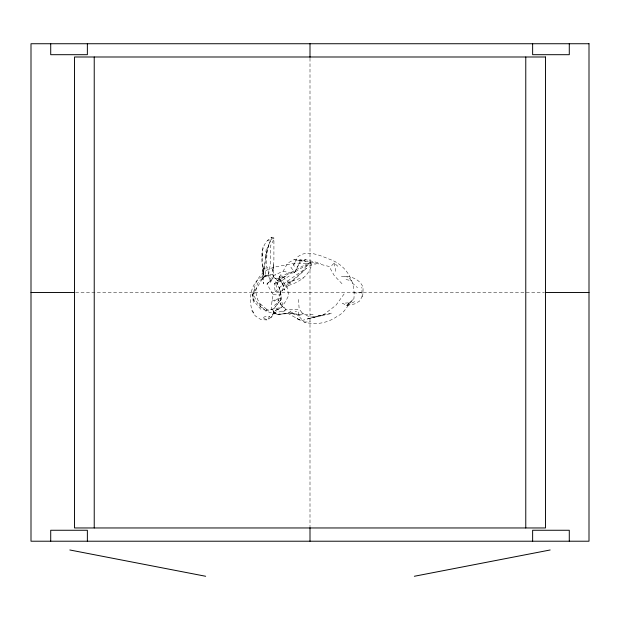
<?xml version="1.0" encoding="UTF-8"?>
<svg xmlns="http://www.w3.org/2000/svg" width="620" height="620" viewBox="0 0 620 620"><rect width="100%" height="100%" fill="white"/><g stroke="black" fill="none" stroke-linecap="round" stroke-linejoin="round"><path stroke-width="0.46" stroke-dasharray="3.1 2.33" d="M263.903 266.026L263.639 283.728L262.531 278.628L263.066 273.575L267.305 249.046L271.963 237.15L273.924 237.972L273.901 261.524L272.8 271.397L273.451 264.391L273.505 276.334L270.498 282.325L268.832 276.489L267.677 267.042M298.778 312L298.685 315.944L304.087 322.028C315.526 325.423 328.05 323.059 337.652 316.022C345.472 312.526 347.867 303.932 353.904 298.778C355.601 282.394 347.378 266.522 331.847 260.113C321.563 256.339 307.721 248.752 297.794 256.812L293.493 265.081L295.135 266.988M348.394 302.862L342.519 303.273L346.658 305.451L354.346 304.009L359.437 301.235L362.041 296.856L361.847 287.122M291.02 311.054L287.928 313.402L277.279 314.596L276.295 314.433L273.668 311.628L271.483 309.171L271.917 301.173L273.18 294.686L266.995 284.107L272.505 276.04L283.162 271.188L287.61 263.221L293.934 259.672L305.528 261.074L297.546 260.206L305.606 259.687L320.757 263.361M262.988 247.225L262.105 257.827L263.066 273.575C261.896 260.997 258.625 244.551 271.963 237.15L270.987 239.537L267.499 240.614M265.461 257.261L266.368 247.481M300.119 259.191L299.817 262.376L294.523 272.676L286.432 273.831L279.271 278.295L273.079 278.24L266.995 284.107L273.079 278.24M264.058 268.096L262.531 278.628L252.859 294.399L253.355 302.808L252.511 293.516L252.557 295.5L254.433 289.408L252.859 294.399L254.448 301.894M289.222 282.867L280.775 274.707L279.194 278.45L283.379 285.882L282.519 290.253L279.69 294.337L277.69 302.452L273.195 306.598M268.809 244.481L267.003 252.58L266.383 265.98L264.864 276.202L262.531 278.628L267.305 249.046L270.824 239.39M271.917 301.173L277.589 298.832L281.558 305.784L282.728 305.536L280.558 304.312L280.697 291.819L277.489 284.099L279.806 275.117L277.489 284.099C281.821 290.625 280.55 298.39 282.728 305.536L286.456 310.341L280.868 312.147M362.041 296.856L363.026 293.849L363.026 287.347C359.74 278.527 348.812 275.048 340.163 276.768M283.185 281.875L287.494 288.021L288.525 295.771L285.758 301.165L281.418 307.512L274.49 311L270.987 317.432L279.984 307.76L274.49 311L272.327 315.983L267.848 319.982L260.966 319.626L255.301 315.89L252.084 311.062C247.171 293.221 253.642 272.017 275.606 274.993M283.162 271.188L288.354 272.513L294.523 272.676L299.817 262.376L305.606 259.687M266.429 275.226L258.904 281.372C252.169 291.47 257.99 303.521 265.701 311.132L266.623 309.303L271.762 309.194L281.418 307.512M293.493 265.081L294.887 262.996L315.983 264.043M344.077 293.996L335.846 305.389L323.935 314.464L301.103 320.765L287.928 313.402L276.295 314.433L271.483 309.171M288.556 285.425C298.53 282.503 308.458 276.202 311.442 265.685L310.356 261.888L287.665 274.327L279.279 279.969L286.238 275.978L277.357 280.372L274.234 283.898L275.241 291.803L282.519 290.253L288.556 285.425L290.726 282.836M337.776 266.274L334.219 263.004L331.948 265.352L329.135 266.476L312.929 262.493L293.934 259.672M275.241 291.803L283.611 283.782L303.335 270.142L307.047 264.817L310.356 261.888L311.442 265.685L307.047 264.817L293.128 272.877M354.656 301.615L346.658 305.451L350.626 301.653M306.032 266.701L310.473 262.462M346.658 305.451L353.904 298.778M279.194 278.45L282.79 284.293L284.402 290.106L283.379 285.882L288.711 282.077L299.018 278.767L303.544 277.969M274.087 301.204L277.589 298.832L281.24 298.817M270.987 239.537L273.924 237.972L272.947 241.25L270.467 245.931L270.219 264.972L268.468 275.288L269.297 275.327L263.012 277.404L264.864 276.202L268.468 275.288L273.219 276.667L277.357 280.372L281.046 281.124L289.23 276.024M274.234 283.898L282.301 280.186M265.701 311.132L271.762 309.194L274.49 311M278.907 312.015L286.138 309.822L299.631 309.644L302.963 313.914L301.87 312.899L310.031 317.208L322.307 315.549L331.731 313.433M294.887 262.996C284.557 266.267 273.18 265.283 263.926 271.963C256.285 278.76 251.193 289.904 255.781 299.824C263.353 315.758 282.007 316.339 296.631 311.201M322.307 315.549L306.877 318.998L323.935 314.464L331.39 313.154M362.196 292.369L357.98 293.089L353.772 292.795M313.123 314.518L300.886 314.813L288.525 312.875L300.886 314.813L298.685 315.944L290.486 312.875M304.087 322.028L310.364 321.943M75.562 292.477L544.438 292.477M273.18 294.686L281.046 295.089L280.31 290.447M346.053 279.527L351.881 280.852M344.65 276.163L349.192 277.582L352.447 283.092L357.515 287.696M297.158 318.781L301.056 320.284L301.103 320.765L295.43 317.579M273.668 311.628L277.279 314.596M266.623 309.303L259.338 303.072L260.989 309.442L255.727 303.304M281.558 305.784L286.138 309.822M341.984 283.704L334.226 275.582L329.135 266.476M277.357 280.372L273.505 276.334L273.219 276.667L272.513 269.258M277.489 284.099L275.512 281.821L276.559 287.982M290.873 267.158L294.523 272.676M252.348 310.426L254.564 314.332M281.046 281.124L283.379 285.882M261.873 253.309L262.934 257.99M334.219 263.004L335.722 271.343M298.483 299.46L299.103 308.094M310 58.257L310 526.698M269.529 316.223L267.848 319.982L262.423 317.858L265.313 316.541L269.529 316.223M280.596 299.902L273.846 308.76L280.596 299.902M306.497 268.251L294.515 279.473L285.456 286.192L306.497 268.251"/><path stroke-width="0.93" d="M414.346 576.267L550.165 549.979M31 292.477L74.594 292.477M545.406 292.477L589 292.477M69.835 549.979L205.654 576.267M569.284 43.733L569.284 54.692L532.634 54.692L532.634 43.733M569.284 541.214L569.284 530.263L532.634 530.263L532.634 541.214M525.768 56.994L525.768 527.961M310 43.733L310 57.288M310 527.667L310 541.214M94.232 56.994L94.232 527.961M87.366 43.733L87.366 54.692L50.716 54.692L50.716 43.733M87.366 541.214L87.366 530.263L50.716 530.263L50.716 541.214M589 43.733L31 43.733L31 541.214L589 541.214L589 43.733M545.484 56.994L74.516 56.994L74.516 527.961L545.484 527.961L545.484 56.994"/></g></svg>
